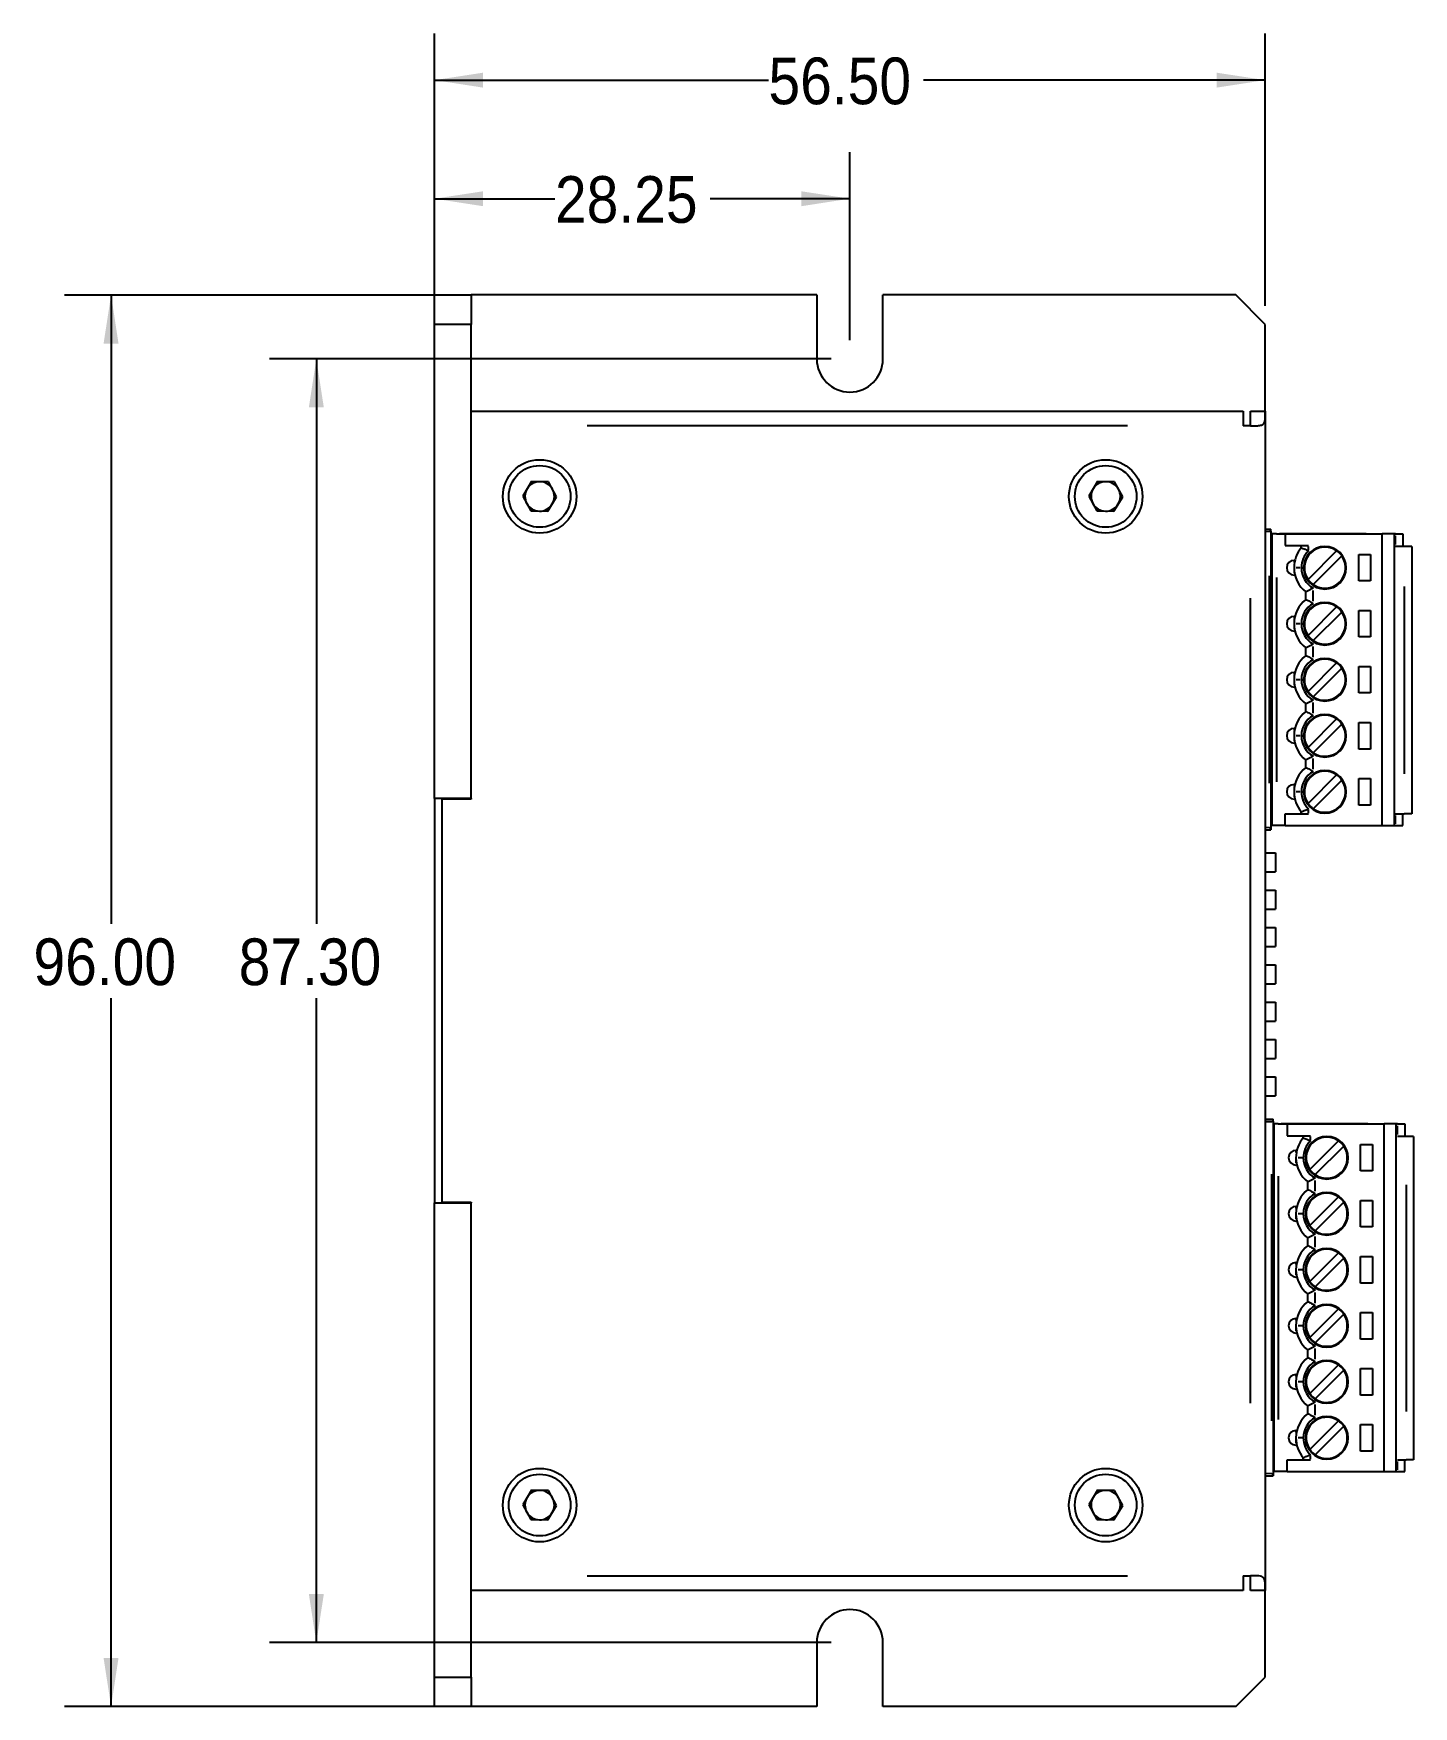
# Model space of a CAD drawing. Header units: millimetres. Extents: x 178 to 477, y 157 to 385.
# Drawn here: x 289 to 476.8, y 157.2 to 384.8 of the extents above; entities that cross this region are included whole.
import ezdxf

# ---------------------------------------------------------------- set-up
doc = ezdxf.new("R2010")
doc.units = ezdxf.units.MM
doc.header["$LTSCALE"] = 2
doc.layers.add('几何体', color=7, linetype='Continuous', lineweight=25)
doc.layers.add('尺寸', color=3, linetype='Continuous')
doc.styles.add('SLDTEXTSTYLE2', font='GOTHIC.TTF', dxfattribs={"width": 0.913})
doc.dimstyles.new('SLDDIMSTYLE0', dxfattribs={"dimtxt": 6.35, "dimasz": 6.604, "dimexe": 0, "dimexo": 0.0625, "dimgap": 1.5875, "dimtad": 0, "dimtih": 1, "dimtoh": 1, "dimlfac": 0.5, "dimrnd": 1e-09, "dimzin": 4, "dimdsep": 46, "dimtxsty": 'SLDTEXTSTYLE2', "dimsah": 1, "dimcen": 0.09, "dimadec": 0, "dimazin": 1, "dimtfac": 1, "dimtofl": 0, "dimtmove": 0, "dimatfit": 3, "dimfxl": 1, "dimfrac": 2, "dimtolj": 1, "dimtzin": 12, "dimarcsym": 0})
doc.dimstyles.new('SLDDIMSTYLE1', dxfattribs={"dimtxt": 6.35, "dimasz": 6.604, "dimexe": 0, "dimexo": 0.0625, "dimgap": 1.5875, "dimtad": 0, "dimtih": 1, "dimtoh": 1, "dimlfac": 0.5, "dimrnd": 1e-09, "dimzin": 12, "dimdsep": 46, "dimtxsty": 'SLDTEXTSTYLE2', "dimsah": 1, "dimcen": 0.09, "dimadec": 0, "dimazin": 3, "dimtfac": 1, "dimtofl": 0, "dimtmove": 0, "dimatfit": 3, "dimfxl": 1, "dimfrac": 2, "dimtolj": 1, "dimtzin": 12, "dimarcsym": 0})

# ---------------------------------------------------------------- blocks, each defined once
blk = doc.blocks.new('_D')
at = {"layer": '尺寸'}
for p, q in [((346.05, 349.21), (293.24, 349.21)), ((299.59, 349.21), (299.59, 263.66)), ((299.59, 157.21), (299.59, 253.58)), ((346.05, 157.21), (293.24, 157.21))]:
    blk.add_line(p, q, dxfattribs=at)
for points in [[(299.59, 349.21), (298.57, 342.61), (300.6, 342.61)], [(299.59, 157.21), (300.6, 163.82), (298.57, 163.82)]]:
    blk.add_solid(points, dxfattribs=at)
at = {"layer": '尺寸', "insert": (289.03, 261.69), "char_height": 6.35, "attachment_point": 1, "style": 'SLDTEXTSTYLE2'}
blk.add_mtext('96.00', dxfattribs=at)
blk = doc.blocks.new('_D_1')
at = {"layer": '尺寸'}
for p, q in [((343.59, 347.75), (343.59, 384.79)), ((456.59, 347.75), (456.59, 384.79)), ((343.59, 378.44), (389.01, 378.44)), ((456.59, 378.44), (410.12, 378.44))]:
    blk.add_line(p, q, dxfattribs=at)
for points in [[(343.59, 378.44), (350.19, 377.42), (350.19, 379.45)], [(456.59, 378.44), (449.98, 379.45), (449.98, 377.42)]]:
    blk.add_solid(points, dxfattribs=at)
at = {"layer": '尺寸', "insert": (389.01, 381.51), "char_height": 6.35, "attachment_point": 1, "style": 'SLDTEXTSTYLE2'}
blk.add_mtext('56.50', dxfattribs=at)
blk = doc.blocks.new('_D_2')
at = {"layer": '尺寸'}
for p, q in [((343.59, 347.75), (343.59, 368.66)), ((400.09, 343.05), (400.09, 368.66)), ((343.59, 362.31), (359.97, 362.31)), ((400.09, 362.31), (381.08, 362.31))]:
    blk.add_line(p, q, dxfattribs=at)
for points in [[(343.59, 362.31), (350.19, 361.29), (350.19, 363.32)], [(400.09, 362.31), (393.48, 363.32), (393.48, 361.29)]]:
    blk.add_solid(points, dxfattribs=at)
at = {"layer": '尺寸', "insert": (359.97, 365.38), "char_height": 6.35, "attachment_point": 1, "style": 'SLDTEXTSTYLE2'}
blk.add_mtext('28.25', dxfattribs=at)
blk = doc.blocks.new('_D_3')
at = {"layer": '尺寸'}
for p, q in [((397.55, 340.51), (321.16, 340.51)), ((327.51, 340.51), (327.51, 263.66)), ((327.51, 165.91), (327.51, 253.58)), ((397.55, 165.91), (321.16, 165.91))]:
    blk.add_line(p, q, dxfattribs=at)
for points in [[(327.51, 340.51), (326.49, 333.91), (328.53, 333.91)], [(327.51, 165.91), (328.53, 172.52), (326.49, 172.52)]]:
    blk.add_solid(points, dxfattribs=at)
at = {"layer": '尺寸', "insert": (316.95, 261.69), "char_height": 6.35, "attachment_point": 1, "style": 'SLDTEXTSTYLE2'}
blk.add_mtext('87.30', dxfattribs=at)

msp = doc.modelspace()

# ---------------------------------------------------------------- linework, layer by layer
at = {"layer": '几何体'}
for p, q in [((343.588, 345.213), (343.588, 349.213)), ((343.588, 349.213), (348.588, 349.213)), ((348.588, 349.213), (348.588, 345.213)), ((395.588, 349.213), (348.588, 349.213)), ((395.588, 349.213), (395.588, 340.513)), ((404.588, 340.513), (404.588, 349.213)), ((452.588, 349.213), (404.588, 349.213)), ((456.588, 345.213), (452.588, 349.213)), ((348.588, 345.213), (343.588, 345.213)), ((343.588, 280.713), (343.588, 345.213)), ((348.588, 280.713), (348.588, 345.213)), ((456.588, 333.413), (456.588, 345.213)), ((348.588, 333.413), (453.588, 333.413)), ((453.588, 333.413), (453.588, 331.413)), ((454.588, 333.413), (456.588, 333.413)), ((454.588, 331.413), (454.588, 333.413)), ((456.588, 333.413), (456.588, 173.013)), ((437.838, 331.413), (364.338, 331.413)), ((454.588, 331.413), (453.588, 331.413)), ((356.767, 323.832), (355.578, 321.852)), ((359.076, 323.794), (356.767, 323.832)), ((360.197, 321.774), (359.076, 323.794)), ((433.767, 323.832), (432.578, 321.852)), ((436.076, 323.794), (433.767, 323.832)), ((437.197, 321.774), (436.076, 323.794)), ((355.578, 321.852), (356.699, 319.833)), ((359.008, 319.794), (360.197, 321.774)), ((432.578, 321.852), (433.699, 319.833)), ((436.008, 319.794), (437.197, 321.774)), ((356.699, 319.833), (359.008, 319.794)), ((433.699, 319.833), (436.008, 319.794)), ((456.588, 317.348), (457.355, 317.348)), ((456.588, 317.056), (457.155, 317.066)), ((457.155, 317.066), (457.355, 317.07)), ((457.355, 317.07), (457.355, 317.348)), ((457.355, 317.07), (457.355, 276.746)), ((457.355, 317.07), (457.355, 317.07)), ((457.506, 316.718), (457.506, 277.038)), ((458.106, 316.718), (457.506, 316.718)), ((458.106, 316.718), (459.306, 316.718)), ((458.506, 316.718), (458.506, 316.778)), ((458.506, 316.778), (459.506, 316.778)), ((459.306, 316.718), (459.306, 315.118)), ((459.306, 316.718), (472.506, 316.718)), ((459.506, 316.778), (460.306, 316.778)), ((459.506, 316.727), (459.506, 316.769)), ((460.306, 316.718), (460.306, 316.778)), ((460.306, 316.778), (461.306, 316.778)), ((461.306, 316.778), (469.306, 316.778)), ((461.306, 316.727), (461.306, 316.769)), ((469.306, 316.778), (470.306, 316.778)), ((469.306, 316.727), (469.306, 316.769)), ((470.306, 316.718), (470.306, 316.778)), ((472.506, 277.038), (472.506, 316.718)), ((474.106, 316.718), (472.506, 316.718)), ((474.106, 316.718), (474.106, 277.038)), ((474.306, 316.718), (474.106, 316.718)), ((474.306, 316.718), (475.306, 316.718)), ((474.306, 315.273), (474.306, 316.463)), ((475.306, 316.718), (475.306, 315.018)), ((457.355, 315.736), (457.506, 315.738)), ((457.355, 315.092), (457.506, 315.094)), ((459.306, 315.118), (462.489, 315.118)), ((461.489, 314.818), (461.489, 315.118)), ((466.301, 314.42), (462.405, 310.523)), ((462.489, 314.529), (462.489, 315.014)), ((475.506, 315.018), (474.306, 315.018)), ((476.506, 315.018), (475.506, 315.018)), ((476.506, 315.018), (476.506, 278.638)), ((460.506, 313.118), (460.627, 313.118)), ((460.506, 313.103), (460.506, 312.825)), ((460.506, 311.969), (460.506, 311.411)), ((461.357, 312.118), (460.799, 312.118)), ((463.112, 309.816), (467.008, 313.712)), ((469.306, 313.918), (470.906, 313.918)), ((469.306, 310.318), (469.306, 313.918)), ((470.906, 313.918), (470.906, 310.318)), ((457.155, 282.797), (457.155, 311.019)), ((457.355, 311.021), (457.355, 282.795)), ((458.106, 310.766), (458.106, 282.99)), ((460.506, 311.118), (460.627, 311.118)), ((470.906, 310.318), (469.306, 310.318)), ((475.506, 309.561), (475.506, 284.095)), ((454.588, 198.473), (454.588, 307.953)), ((457.506, 309.142), (457.355, 309.144)), ((457.355, 307.472), (457.506, 307.474)), ((462.106, 307.796), (462.106, 308.819)), ((463.106, 307.581), (463.106, 309.035)), ((460.506, 305.498), (460.627, 305.498)), ((460.506, 305.483), (460.506, 305.205)), ((466.301, 306.8), (462.405, 302.903)), ((463.112, 302.196), (467.008, 306.092)), ((469.306, 306.298), (470.906, 306.298)), ((469.306, 302.698), (469.306, 306.298)), ((470.906, 306.298), (470.906, 302.698)), ((460.506, 304.349), (460.506, 303.791)), ((460.506, 303.498), (460.627, 303.498)), ((461.357, 304.498), (460.799, 304.498)), ((470.906, 302.698), (469.306, 302.698)), ((457.506, 301.522), (457.355, 301.524)), ((462.106, 300.176), (462.106, 301.199)), ((463.106, 299.961), (463.106, 301.415)), ((457.355, 299.852), (457.506, 299.854)), ((466.301, 299.18), (462.405, 295.283)), ((463.112, 294.576), (467.008, 298.472)), ((469.306, 295.078), (469.306, 298.678)), ((469.306, 298.678), (470.906, 298.678)), ((470.906, 298.678), (470.906, 295.078)), ((460.506, 297.878), (460.627, 297.878)), ((460.506, 297.863), (460.506, 297.585)), ((460.506, 296.729), (460.506, 296.171)), ((460.506, 295.878), (460.627, 295.878)), ((461.357, 296.878), (460.799, 296.878)), ((457.506, 293.902), (457.355, 293.904)), ((462.106, 292.556), (462.106, 293.579)), ((463.106, 292.341), (463.106, 293.795)), ((470.906, 295.078), (469.306, 295.078)), ((457.355, 292.232), (457.506, 292.234)), ((466.301, 291.56), (462.405, 287.663)), ((460.506, 290.258), (460.627, 290.258)), ((460.506, 290.243), (460.506, 289.965)), ((460.506, 289.109), (460.506, 288.551)), ((461.357, 289.258), (460.799, 289.258)), ((463.112, 286.956), (467.008, 290.852)), ((469.306, 291.058), (470.906, 291.058)), ((469.306, 287.458), (469.306, 291.058)), ((470.906, 291.058), (470.906, 287.458)), ((460.506, 288.258), (460.627, 288.258)), ((470.906, 287.458), (469.306, 287.458)), ((457.506, 286.282), (457.355, 286.284)), ((457.355, 284.612), (457.506, 284.614)), ((462.106, 284.936), (462.106, 285.959)), ((463.106, 284.721), (463.106, 286.175)), ((460.506, 282.638), (460.627, 282.638)), ((460.506, 282.623), (460.506, 282.345)), ((466.301, 283.94), (462.405, 280.043)), ((463.112, 279.336), (467.008, 283.232)), ((469.306, 279.838), (469.306, 283.438)), ((469.306, 283.438), (470.906, 283.438)), ((470.906, 283.438), (470.906, 279.838)), ((348.588, 280.713), (343.588, 280.713)), ((343.588, 280.713), (343.588, 225.713)), ((344.588, 280.613), (344.588, 225.813)), ((348.588, 280.613), (344.588, 280.613)), ((348.588, 280.713), (348.588, 280.613)), ((460.506, 281.489), (460.506, 280.931)), ((460.506, 280.638), (460.627, 280.638)), ((461.357, 281.638), (460.799, 281.638)), ((457.355, 278.664), (457.506, 278.662)), ((457.355, 278.02), (457.506, 278.018)), ((459.306, 278.638), (462.489, 278.638)), ((459.306, 277.038), (459.306, 278.638)), ((461.489, 278.638), (461.489, 278.938)), ((462.489, 278.742), (462.489, 279.227)), ((470.906, 279.838), (469.306, 279.838)), ((474.306, 278.638), (475.506, 278.638)), ((474.306, 277.278), (474.306, 278.398)), ((475.306, 277.038), (475.306, 278.638)), ((476.506, 278.638), (475.506, 278.638)), ((457.155, 276.75), (456.588, 276.76)), ((456.588, 276.468), (457.355, 276.468)), ((457.355, 276.746), (457.355, 276.468)), ((458.106, 277.038), (457.506, 277.038)), ((459.306, 277.038), (458.106, 277.038)), ((459.306, 277.038), (472.506, 277.038)), ((472.506, 277.038), (474.106, 277.038)), ((474.106, 277.038), (474.306, 277.038)), ((474.306, 277.038), (475.306, 277.038)), ((456.588, 273.347), (458.002, 273.347)), ((458.002, 273.347), (458.002, 270.747)), ((456.588, 270.747), (458.002, 270.747)), ((456.588, 268.267), (458.002, 268.267)), ((458.002, 268.267), (458.002, 265.667)), ((456.588, 265.667), (458.002, 265.667)), ((456.588, 263.187), (458.002, 263.187)), ((458.002, 263.187), (458.002, 260.587)), ((456.588, 260.587), (458.002, 260.587)), ((456.588, 258.107), (458.002, 258.107)), ((458.002, 258.107), (458.002, 255.507)), ((456.588, 255.507), (458.002, 255.507)), ((456.588, 253.027), (458.002, 253.027)), ((458.002, 253.027), (458.002, 250.427)), ((456.588, 250.427), (458.002, 250.427)), ((456.588, 247.947), (458.002, 247.947)), ((458.002, 247.947), (458.002, 245.347)), ((456.588, 245.347), (458.002, 245.347)), ((456.588, 242.867), (458.002, 242.867)), ((458.002, 242.867), (458.002, 240.267)), ((456.588, 240.267), (458.002, 240.267)), ((456.588, 237.092), (457.666, 237.092)), ((456.588, 236.795), (457.466, 236.811)), ((457.466, 236.811), (457.666, 236.814)), ((457.666, 236.814), (457.666, 237.092)), ((457.666, 236.814), (457.666, 188.871)), ((457.666, 236.814), (457.666, 236.814)), ((457.666, 234.837), (457.759, 234.838)), ((457.759, 236.462), (457.759, 189.162)), ((458.359, 236.462), (457.759, 236.462)), ((458.359, 236.462), (459.559, 236.462)), ((458.759, 236.462), (458.759, 236.522)), ((458.759, 236.522), (459.759, 236.522)), ((459.559, 236.462), (472.759, 236.462)), ((459.559, 236.462), (459.559, 234.862)), ((459.559, 234.862), (462.742, 234.862)), ((459.759, 236.522), (460.559, 236.522)), ((459.759, 236.471), (459.759, 236.513)), ((460.559, 236.462), (460.559, 236.522)), ((460.559, 236.522), (461.559, 236.522)), ((461.559, 236.522), (469.559, 236.522)), ((461.559, 236.471), (461.559, 236.513)), ((461.742, 234.562), (461.742, 234.862)), ((462.742, 234.274), (462.742, 234.758)), ((469.559, 236.522), (470.559, 236.522)), ((469.559, 236.471), (469.559, 236.513)), ((470.559, 236.462), (470.559, 236.522)), ((472.759, 189.162), (472.759, 236.462)), ((474.359, 236.462), (472.759, 236.462)), ((474.359, 236.462), (474.359, 189.162)), ((474.559, 236.462), (474.359, 236.462)), ((474.559, 236.462), (475.559, 236.462)), ((474.559, 235.017), (474.559, 236.207)), ((475.759, 234.762), (474.559, 234.762)), ((475.559, 236.462), (475.559, 234.762)), ((476.759, 234.762), (475.759, 234.762)), ((476.759, 234.762), (476.759, 190.762)), ((460.759, 232.862), (460.88, 232.862)), ((460.759, 232.848), (460.759, 232.569)), ((466.554, 234.164), (462.658, 230.268)), ((463.365, 229.561), (467.261, 233.457)), ((469.559, 233.662), (471.159, 233.662)), ((469.559, 230.062), (469.559, 233.662)), ((471.159, 233.662), (471.159, 230.062)), ((460.759, 231.713), (460.759, 231.155)), ((460.759, 230.862), (460.88, 230.862)), ((461.61, 231.862), (461.052, 231.862)), ((471.159, 230.062), (469.559, 230.062)), ((457.466, 196.065), (457.466, 229.62)), ((457.666, 229.623), (457.666, 196.062)), ((457.759, 228.886), (457.666, 228.888)), ((458.359, 229.367), (458.359, 196.257)), ((462.359, 227.541), (462.359, 228.564)), ((463.359, 227.325), (463.359, 228.779)), ((475.759, 228.162), (475.759, 197.362)), ((343.588, 225.713), (348.588, 225.713)), ((343.588, 161.213), (343.588, 225.713)), ((344.588, 225.813), (348.588, 225.813)), ((348.588, 225.813), (348.588, 225.713)), ((348.588, 161.213), (348.588, 225.713)), ((457.666, 227.217), (457.759, 227.218)), ((466.554, 226.544), (462.658, 222.648)), ((463.365, 221.941), (467.261, 225.837)), ((469.559, 222.442), (469.559, 226.042)), ((469.559, 226.042), (471.159, 226.042)), ((471.159, 226.042), (471.159, 222.442)), ((460.759, 225.242), (460.88, 225.242)), ((460.759, 225.228), (460.759, 224.949)), ((460.759, 224.093), (460.759, 223.535)), ((460.759, 223.242), (460.88, 223.242)), ((461.61, 224.242), (461.052, 224.242)), ((457.759, 221.266), (457.666, 221.268)), ((462.359, 219.921), (462.359, 220.944)), ((463.359, 219.705), (463.359, 221.159)), ((471.159, 222.442), (469.559, 222.442)), ((457.666, 219.597), (457.759, 219.598)), ((466.554, 218.924), (462.658, 215.028)), ((460.759, 217.622), (460.88, 217.622)), ((460.759, 217.608), (460.759, 217.329)), ((460.759, 216.473), (460.759, 215.915)), ((461.61, 216.622), (461.052, 216.622)), ((463.365, 214.321), (467.261, 218.217)), ((469.559, 214.822), (469.559, 218.422)), ((469.559, 218.422), (471.159, 218.422)), ((471.159, 218.422), (471.159, 214.822)), ((460.759, 215.622), (460.88, 215.622)), ((471.159, 214.822), (469.559, 214.822)), ((457.759, 213.646), (457.666, 213.648)), ((457.666, 211.977), (457.759, 211.978)), ((462.359, 212.301), (462.359, 213.324)), ((463.359, 212.085), (463.359, 213.539)), ((460.759, 210.002), (460.88, 210.002)), ((460.759, 209.988), (460.759, 209.709)), ((466.554, 211.304), (462.658, 207.408)), ((463.365, 206.701), (467.261, 210.597)), ((469.559, 207.202), (469.559, 210.802)), ((469.559, 210.802), (471.159, 210.802)), ((471.159, 210.802), (471.159, 207.202)), ((460.759, 208.853), (460.759, 208.295)), ((460.759, 208.002), (460.88, 208.002)), ((461.61, 209.002), (461.052, 209.002)), ((471.159, 207.202), (469.559, 207.202)), ((457.759, 206.026), (457.666, 206.028)), ((462.359, 204.681), (462.359, 205.704)), ((463.359, 204.465), (463.359, 205.919)), ((457.666, 204.357), (457.759, 204.358)), ((466.554, 203.684), (462.658, 199.788)), ((463.365, 199.081), (467.261, 202.977)), ((469.559, 199.582), (469.559, 203.182)), ((469.559, 203.182), (471.159, 203.182)), ((471.159, 203.182), (471.159, 199.582)), ((460.759, 202.382), (460.88, 202.382)), ((460.759, 202.368), (460.759, 202.089)), ((460.759, 201.233), (460.759, 200.675)), ((460.759, 200.382), (460.88, 200.382)), ((461.61, 201.382), (461.052, 201.382)), ((457.759, 198.406), (457.666, 198.408)), ((462.359, 197.061), (462.359, 198.084)), ((463.359, 196.845), (463.359, 198.299)), ((471.159, 199.582), (469.559, 199.582)), ((457.666, 196.737), (457.759, 196.738)), ((466.554, 196.064), (462.658, 192.168)), ((460.759, 194.762), (460.88, 194.762)), ((460.759, 194.748), (460.759, 194.469)), ((460.759, 193.613), (460.759, 193.055)), ((461.61, 193.762), (461.052, 193.762)), ((463.365, 191.461), (467.261, 195.357)), ((469.559, 195.562), (471.159, 195.562)), ((469.559, 191.962), (469.559, 195.562)), ((471.159, 195.562), (471.159, 191.962)), ((460.759, 192.762), (460.88, 192.762)), ((462.742, 190.866), (462.742, 191.351)), ((471.159, 191.962), (469.559, 191.962)), ((457.466, 188.874), (456.588, 188.889)), ((457.666, 190.788), (457.759, 190.786)), ((458.359, 189.162), (457.759, 189.162)), ((459.559, 189.162), (458.359, 189.162)), ((459.559, 189.162), (459.559, 190.762)), ((459.559, 190.762), (462.742, 190.762)), ((459.559, 189.162), (472.759, 189.162)), ((461.742, 190.762), (461.742, 191.062)), ((472.759, 189.162), (474.359, 189.162)), ((474.359, 189.162), (474.559, 189.162)), ((474.559, 190.762), (475.759, 190.762)), ((474.559, 189.402), (474.559, 190.522)), ((474.559, 189.162), (475.559, 189.162)), ((475.559, 189.162), (475.559, 190.762)), ((476.759, 190.762), (475.759, 190.762)), ((356.767, 186.632), (355.578, 184.652)), ((359.076, 186.594), (356.767, 186.632)), ((433.767, 186.632), (432.578, 184.652)), ((436.076, 186.594), (433.767, 186.632)), ((456.588, 188.592), (457.666, 188.592)), ((457.666, 188.871), (457.666, 188.592)), ((355.578, 184.652), (356.699, 182.633)), ((359.008, 182.594), (360.197, 184.574)), ((360.197, 184.574), (359.076, 186.594)), ((432.578, 184.652), (433.699, 182.633)), ((436.008, 182.594), (437.197, 184.574)), ((437.197, 184.574), (436.076, 186.594)), ((356.699, 182.633), (359.008, 182.594)), ((433.699, 182.633), (436.008, 182.594)), ((453.588, 173.013), (348.588, 173.013)), ((364.338, 175.013), (437.838, 175.013)), ((453.588, 175.013), (453.588, 173.013)), ((453.588, 175.013), (454.588, 175.013)), ((454.588, 173.013), (454.588, 175.013)), ((456.588, 173.013), (454.588, 173.013)), ((456.588, 161.213), (456.588, 173.013)), ((395.588, 165.913), (395.588, 157.213)), ((404.588, 157.213), (404.588, 165.913)), ((343.588, 161.213), (348.588, 161.213)), ((343.588, 157.213), (343.588, 161.213)), ((348.588, 161.213), (348.588, 157.213)), ((452.588, 157.213), (456.588, 161.213)), ((348.588, 157.213), (343.588, 157.213)), ((395.588, 157.213), (348.588, 157.213)), ((452.588, 157.213), (404.588, 157.213))]:
    msp.add_line(p, q, dxfattribs=at)
for centre, radius in [((357.888, 321.813), 5), ((357.888, 321.813), 4.2), ((434.888, 321.813), 5), ((434.888, 321.813), 4.2), ((357.888, 184.613), 5), ((434.888, 184.613), 5), ((357.888, 184.613), 4.2), ((434.888, 184.613), 4.2)]:
    msp.add_circle(centre, radius, dxfattribs=at)
for centre, radius, start, end in [((400.088, 340.513), 4.5, 180, 0), ((357.888, 321.813), 2, 89.03624, 149.03624), ((357.888, 321.813), 2, 29.03624, 89.03624), ((434.888, 321.813), 2, 89.03624, 149.03624), ((434.888, 321.813), 2, 29.03624, 89.03624), ((357.888, 321.813), 2, 149.03624, 209.03624), ((357.888, 321.813), 2, 329.03624, 29.03624), ((434.888, 321.813), 2, 149.03624, 209.03624), ((434.888, 321.813), 2, 329.03624, 29.03624), ((357.888, 321.813), 2, 209.03624, 269.03624), ((357.888, 321.813), 2, 269.03624, 329.03624), ((434.888, 321.813), 2, 209.03624, 269.03624), ((434.888, 321.813), 2, 269.03624, 329.03624), ((464.706, 312.118), 4.2, 139.9948, 180), ((464.706, 312.118), 3.2, 133.85667, 180), ((464.706, 312.118), 2.9, 0, 180), ((464.706, 312.118), 2.8, 135, 214.71344), ((464.706, 312.118), 2.8, 55.28656, 135), ((464.706, 312.118), 2.8, 34.71344, 55.28656), ((460.506, 312.118), 1, 90, 270), ((464.706, 312.118), 4.2, 180, 231.75338), ((464.706, 312.118), 3.2, 180, 240), ((464.706, 312.118), 2.9, 180, 0), ((464.706, 312.118), 2.8, 315, 34.71344), ((464.706, 312.118), 2.8, 214.71344, 235.28656), ((464.706, 312.118), 2.8, 235.28656, 315), ((464.706, 304.498), 4.2, 128.24662, 180), ((464.706, 304.498), 3.2, 120, 180), ((464.706, 304.498), 2.9, 0, 180), ((464.706, 304.498), 2.8, 55.28656, 135), ((460.506, 304.498), 1, 90, 270), ((464.706, 304.498), 2.8, 135, 214.71344), ((464.706, 304.498), 2.8, 34.71344, 55.28656), ((464.706, 304.498), 2.8, 315, 34.71344), ((464.706, 304.498), 4.2, 180, 231.75338), ((464.706, 304.498), 3.2, 180, 240), ((464.706, 304.498), 2.9, 180, 0), ((464.706, 304.498), 2.8, 214.71344, 235.28656), ((464.706, 304.498), 2.8, 235.28656, 315), ((464.706, 296.878), 4.2, 128.24662, 180), ((464.706, 296.878), 3.2, 120, 180), ((464.706, 296.878), 2.9, 0, 180), ((464.706, 296.878), 2.8, 135, 214.71344), ((464.706, 296.878), 2.8, 55.28656, 135), ((464.706, 296.878), 2.8, 34.71344, 55.28656), ((464.706, 296.878), 2.8, 315, 34.71344), ((460.506, 296.878), 1, 90, 270), ((464.706, 296.878), 4.2, 180, 231.75338), ((464.706, 296.878), 3.2, 180, 240), ((464.706, 296.878), 2.9, 180, 0), ((464.706, 296.878), 2.8, 214.71344, 235.28656), ((464.706, 296.878), 2.8, 235.28656, 315), ((464.706, 289.258), 4.2, 128.24662, 180), ((464.706, 289.258), 3.2, 120, 180), ((464.706, 289.258), 2.9, 0, 180), ((464.706, 289.258), 2.8, 55.28656, 135), ((464.706, 289.258), 2.8, 34.71344, 55.28656), ((460.506, 289.258), 1, 90, 270), ((464.706, 289.258), 4.2, 180, 231.75338), ((464.706, 289.258), 3.2, 180, 240), ((464.706, 289.258), 2.9, 180, 0), ((464.706, 289.258), 2.8, 135, 214.71344), ((464.706, 289.258), 2.8, 315, 34.71344), ((464.706, 289.258), 2.8, 214.71344, 235.28656), ((464.706, 289.258), 2.8, 235.28656, 315), ((464.706, 281.638), 4.2, 128.24662, 180), ((464.706, 281.638), 2.9, 0, 180), ((460.506, 281.638), 1, 90, 270), ((464.706, 281.638), 3.2, 120, 180), ((464.706, 281.638), 2.8, 135, 214.71344), ((464.706, 281.638), 2.8, 55.28656, 135), ((464.706, 281.638), 2.8, 34.71344, 55.28656), ((464.706, 281.638), 2.8, 315, 34.71344), ((464.706, 281.638), 4.2, 180, 220.0052), ((464.706, 281.638), 3.2, 180, 226.14333), ((464.706, 281.638), 2.9, 180, 0), ((464.706, 281.638), 2.8, 214.71344, 235.28656), ((464.706, 281.638), 2.8, 235.28656, 315), ((464.959, 231.862), 4.2, 139.9948, 180), ((464.959, 231.862), 2.9, 0, 180), ((464.959, 231.862), 2.8, 55.28656, 135), ((460.759, 231.862), 1, 90, 270), ((464.959, 231.862), 3.2, 133.85667, 180), ((464.959, 231.862), 2.8, 135, 214.71344), ((464.959, 231.862), 2.8, 34.71344, 55.28656), ((464.959, 231.862), 2.8, 315, 34.71344), ((464.959, 231.862), 4.2, 180, 231.75338), ((464.959, 231.862), 3.2, 180, 240), ((464.959, 231.862), 2.9, 180, 0), ((464.959, 231.862), 2.8, 214.71344, 235.28656), ((464.959, 231.862), 2.8, 235.28656, 315), ((464.959, 224.242), 4.2, 128.24662, 180), ((464.959, 224.242), 3.2, 120, 180), ((464.959, 224.242), 2.9, 0, 180), ((464.959, 224.242), 2.8, 135, 214.71344), ((464.959, 224.242), 2.8, 55.28656, 135), ((464.959, 224.242), 2.8, 34.71344, 55.28656), ((464.959, 224.242), 2.8, 315, 34.71344), ((460.759, 224.242), 1, 90, 270), ((464.959, 224.242), 4.2, 180, 231.75338), ((464.959, 224.242), 3.2, 180, 240), ((464.959, 224.242), 2.9, 180, 0), ((464.959, 224.242), 2.8, 214.71344, 235.28656), ((464.959, 224.242), 2.8, 235.28656, 315), ((464.959, 216.622), 4.2, 128.24662, 180), ((464.959, 216.622), 3.2, 120, 180), ((464.959, 216.622), 2.9, 0, 180), ((464.959, 216.622), 2.8, 135, 214.71344), ((464.959, 216.622), 2.8, 55.28656, 135), ((464.959, 216.622), 2.8, 34.71344, 55.28656), ((460.759, 216.622), 1, 90, 270), ((464.959, 216.622), 4.2, 180, 231.75338), ((464.959, 216.622), 3.2, 180, 240), ((464.959, 216.622), 2.9, 180, 0), ((464.959, 216.622), 2.8, 315, 34.71344), ((464.959, 216.622), 2.8, 214.71344, 235.28656), ((464.959, 216.622), 2.8, 235.28656, 315), ((464.959, 209.002), 4.2, 128.24662, 180), ((464.959, 209.002), 3.2, 120, 180), ((464.959, 209.002), 2.9, 0, 180), ((464.959, 209.002), 2.8, 55.28656, 135), ((460.759, 209.002), 1, 90, 270), ((464.959, 209.002), 2.8, 135, 214.71344), ((464.959, 209.002), 2.8, 34.71344, 55.28656), ((464.959, 209.002), 2.8, 315, 34.71344), ((464.959, 209.002), 4.2, 180, 231.75338), ((464.959, 209.002), 3.2, 180, 240), ((464.959, 209.002), 2.9, 180, 0), ((464.959, 209.002), 2.8, 214.71344, 235.28656), ((464.959, 209.002), 2.8, 235.28656, 315), ((464.959, 201.382), 4.2, 128.24662, 180), ((464.959, 201.382), 3.2, 120, 180), ((464.959, 201.382), 2.9, 0, 180), ((464.959, 201.382), 2.8, 135, 214.71344), ((464.959, 201.382), 2.8, 55.28656, 135), ((464.959, 201.382), 2.8, 34.71344, 55.28656), ((464.959, 201.382), 2.8, 315, 34.71344), ((460.759, 201.382), 1, 90, 270), ((464.959, 201.382), 4.2, 180, 231.75338), ((464.959, 201.382), 3.2, 180, 240), ((464.959, 201.382), 2.9, 180, 0), ((464.959, 201.382), 2.8, 214.71344, 235.28656), ((464.959, 201.382), 2.8, 235.28656, 315), ((464.959, 193.762), 4.2, 128.24662, 180), ((464.959, 193.762), 3.2, 120, 180), ((464.959, 193.762), 2.9, 0, 180), ((464.959, 193.762), 2.8, 135, 214.71344), ((464.959, 193.762), 2.8, 55.28656, 135), ((464.959, 193.762), 2.8, 34.71344, 55.28656), ((460.759, 193.762), 1, 90, 270), ((464.959, 193.762), 4.2, 180, 220.0052), ((464.959, 193.762), 3.2, 180, 226.14333), ((464.959, 193.762), 2.9, 180, 0), ((464.959, 193.762), 2.8, 315, 34.71344), ((464.959, 193.762), 2.8, 214.71344, 235.28656), ((464.959, 193.762), 2.8, 235.28656, 315), ((357.888, 184.613), 2, 89.03624, 149.03624), ((357.888, 184.613), 2, 29.03624, 89.03624), ((434.888, 184.613), 2, 89.03624, 149.03624), ((434.888, 184.613), 2, 29.03624, 89.03624), ((357.888, 184.613), 2, 149.03624, 209.03624), ((357.888, 184.613), 2, 329.03624, 29.03624), ((434.888, 184.613), 2, 149.03624, 209.03624), ((434.888, 184.613), 2, 329.03624, 29.03624), ((357.888, 184.613), 2, 209.03624, 269.03624), ((357.888, 184.613), 2, 269.03624, 329.03624), ((434.888, 184.613), 2, 209.03624, 269.03624), ((434.888, 184.613), 2, 269.03624, 329.03624), ((400.088, 165.913), 4.5, 0, 180)]:
    msp.add_arc(centre, radius, start, end, dxfattribs=at)
for points, knots in [([(454.588, 331.413), (454.81, 331.413), (455.256, 331.411), (455.844, 331.438), (456.261, 331.58), (456.481, 331.872), (456.57, 332.281), (456.589, 332.802), (456.588, 333.203), (456.588, 333.413)], [0, 0, 0, 0, 0.1568827, 0.3139336, 0.4645266, 0.5946281, 0.7173507, 0.8522975, 1, 1, 1, 1]), ([(461.489, 314.818), (461.51, 314.811), (461.551, 314.796), (461.831, 314.691), (462.158, 314.564), (462.379, 314.472), (462.489, 314.425)], [0, 0, 0, 0, 0.27920349, 0.55881064, 0.77931089, 1, 1, 1, 1]), ([(463.106, 309.347), (462.97, 309.27), (462.697, 309.116), (462.363, 308.946), (462.147, 308.839), (462.12, 308.826), (462.106, 308.819)], [0, 0, 0, 0, 0.2802317, 0.5599609, 0.7800825, 1, 1, 1, 1]), ([(462.106, 307.796), (462.128, 307.786), (462.173, 307.765), (462.461, 307.621), (462.785, 307.451), (462.999, 307.33), (463.106, 307.269)], [0, 0, 0, 0, 0.2789167, 0.558505, 0.7791864, 1, 1, 1, 1]), ([(463.106, 301.727), (462.97, 301.65), (462.697, 301.496), (462.363, 301.326), (462.147, 301.219), (462.12, 301.206), (462.106, 301.199)], [0, 0, 0, 0, 0.2802317, 0.5599609, 0.7800825, 1, 1, 1, 1]), ([(462.106, 300.176), (462.128, 300.166), (462.173, 300.145), (462.461, 300.001), (462.785, 299.831), (462.999, 299.71), (463.106, 299.649)], [0, 0, 0, 0, 0.2789167, 0.558505, 0.7791864, 1, 1, 1, 1]), ([(463.106, 294.107), (462.97, 294.03), (462.697, 293.876), (462.363, 293.706), (462.147, 293.599), (462.12, 293.586), (462.106, 293.579)], [0, 0, 0, 0, 0.2802317, 0.5599609, 0.7800825, 1, 1, 1, 1]), ([(462.106, 292.556), (462.128, 292.546), (462.173, 292.525), (462.461, 292.381), (462.785, 292.211), (462.999, 292.09), (463.106, 292.029)], [0, 0, 0, 0, 0.2789167, 0.558505, 0.7791864, 1, 1, 1, 1]), ([(463.106, 286.487), (462.97, 286.41), (462.697, 286.256), (462.363, 286.086), (462.147, 285.979), (462.12, 285.966), (462.106, 285.959)], [0, 0, 0, 0, 0.28023174, 0.55996089, 0.7800825, 1, 1, 1, 1]), ([(462.106, 284.936), (462.128, 284.926), (462.173, 284.905), (462.461, 284.761), (462.785, 284.591), (462.999, 284.47), (463.106, 284.409)], [0, 0, 0, 0, 0.2789167, 0.558505, 0.7791864, 1, 1, 1, 1]), ([(461.489, 278.938), (461.51, 278.945), (461.551, 278.96), (461.831, 279.064), (462.158, 279.192), (462.379, 279.284), (462.489, 279.331)], [0, 0, 0, 0, 0.2791944, 0.5588086, 0.7793076, 1, 1, 1, 1]), ([(457.155, 276.75), (457.184, 276.749), (457.242, 276.748), (457.308, 276.747), (457.347, 276.746), (457.352, 276.746), (457.355, 276.746)], [0, 0, 0, 0, 0.2796279, 0.5592522, 0.7796276, 1, 1, 1, 1]), ([(461.742, 234.562), (461.763, 234.555), (461.804, 234.54), (462.084, 234.436), (462.411, 234.308), (462.632, 234.216), (462.742, 234.17)], [0, 0, 0, 0, 0.2792035, 0.5588106, 0.7793109, 1, 1, 1, 1]), ([(463.359, 229.091), (463.223, 229.014), (462.95, 228.86), (462.616, 228.69), (462.4, 228.583), (462.373, 228.57), (462.359, 228.564)], [0, 0, 0, 0, 0.2802317, 0.5599609, 0.7800825, 1, 1, 1, 1]), ([(462.359, 227.541), (462.381, 227.53), (462.425, 227.509), (462.714, 227.365), (463.038, 227.196), (463.252, 227.074), (463.359, 227.014)], [0, 0, 0, 0, 0.2789167, 0.558505, 0.7791864, 1, 1, 1, 1]), ([(463.359, 221.471), (463.223, 221.394), (462.95, 221.24), (462.616, 221.07), (462.4, 220.963), (462.373, 220.95), (462.359, 220.944)], [0, 0, 0, 0, 0.2802317, 0.5599609, 0.7800825, 1, 1, 1, 1]), ([(462.359, 219.921), (462.381, 219.91), (462.425, 219.889), (462.714, 219.745), (463.038, 219.576), (463.252, 219.454), (463.359, 219.394)], [0, 0, 0, 0, 0.2789167, 0.558505, 0.7791864, 1, 1, 1, 1]), ([(463.359, 213.851), (463.223, 213.774), (462.95, 213.62), (462.616, 213.45), (462.4, 213.343), (462.373, 213.33), (462.359, 213.324)], [0, 0, 0, 0, 0.2802317, 0.5599609, 0.7800825, 1, 1, 1, 1]), ([(462.359, 212.301), (462.381, 212.29), (462.425, 212.269), (462.714, 212.125), (463.038, 211.956), (463.252, 211.834), (463.359, 211.774)], [0, 0, 0, 0, 0.2789167, 0.558505, 0.7791864, 1, 1, 1, 1]), ([(463.359, 206.231), (463.223, 206.154), (462.95, 206), (462.616, 205.83), (462.4, 205.723), (462.373, 205.71), (462.359, 205.704)], [0, 0, 0, 0, 0.2802317, 0.5599609, 0.7800825, 1, 1, 1, 1]), ([(462.359, 204.681), (462.381, 204.67), (462.425, 204.649), (462.714, 204.505), (463.038, 204.336), (463.252, 204.214), (463.359, 204.154)], [0, 0, 0, 0, 0.2789167, 0.558505, 0.7791864, 1, 1, 1, 1]), ([(463.359, 198.611), (463.223, 198.534), (462.95, 198.38), (462.616, 198.21), (462.4, 198.103), (462.373, 198.09), (462.359, 198.084)], [0, 0, 0, 0, 0.28023174, 0.55996089, 0.7800825, 1, 1, 1, 1]), ([(462.359, 197.061), (462.381, 197.05), (462.425, 197.029), (462.714, 196.885), (463.038, 196.716), (463.252, 196.594), (463.359, 196.534)], [0, 0, 0, 0, 0.2789167, 0.558505, 0.7791864, 1, 1, 1, 1]), ([(461.742, 191.062), (461.763, 191.07), (461.804, 191.085), (462.084, 191.189), (462.411, 191.316), (462.632, 191.409), (462.742, 191.455)], [0, 0, 0, 0, 0.2791944, 0.55880858, 0.77930759, 1, 1, 1, 1]), ([(457.466, 188.874), (457.495, 188.874), (457.553, 188.873), (457.619, 188.871), (457.658, 188.871), (457.663, 188.871), (457.666, 188.871)], [0, 0, 0, 0, 0.2796279, 0.5592522, 0.7796276, 1, 1, 1, 1]), ([(456.588, 173.013), (456.588, 173.236), (456.589, 173.682), (456.562, 174.269), (456.42, 174.686), (456.128, 174.907), (455.72, 174.996), (455.199, 175.015), (454.797, 175.014), (454.588, 175.013)], [0, 0, 0, 0, 0.1568827, 0.3139336, 0.4645266, 0.5946281, 0.7173507, 0.8522975, 1, 1, 1, 1])]:
    msp.add_open_spline(points, degree=3, knots=knots, dxfattribs=at)

# ---------------------------------------------------------------- dimensions: what is measured, and where the dimension line sits
at = {"layer": '尺寸'}
for base, p1, p2, dimstyle, picture, middle in [((456.588, 378.436), (343.588, 345.213), (456.588, 345.213), 'SLDDIMSTYLE0', '_D_1', (399.563, 378.436)), ((343.588, 362.307), (400.088, 340.513), (343.588, 345.213), 'SLDDIMSTYLE1', '_D_2', (370.523, 362.307))]:
    dim = msp.add_linear_dim(base=base, p1=p1, p2=p2, dimstyle=dimstyle, dxfattribs=at)
    dim.commit()
    dim.dimension.update_dxf_attribs({"geometry": picture, "text_midpoint": middle, "dimtype": 160})
for base, p1, p2, picture, middle in [((299.588, 157.213), (348.588, 349.213), (348.588, 157.213), '_D', (299.588, 258.619)), ((327.511, 165.913), (400.088, 340.513), (400.088, 165.913), '_D_3', (327.511, 258.619))]:
    dim = msp.add_linear_dim(base=base, p1=p1, p2=p2, angle=90, dimstyle='SLDDIMSTYLE0', dxfattribs=at)
    dim.commit()
    dim.dimension.update_dxf_attribs({"geometry": picture, "text_midpoint": middle, "dimtype": 160})

doc.saveas('drawing.dxf')
